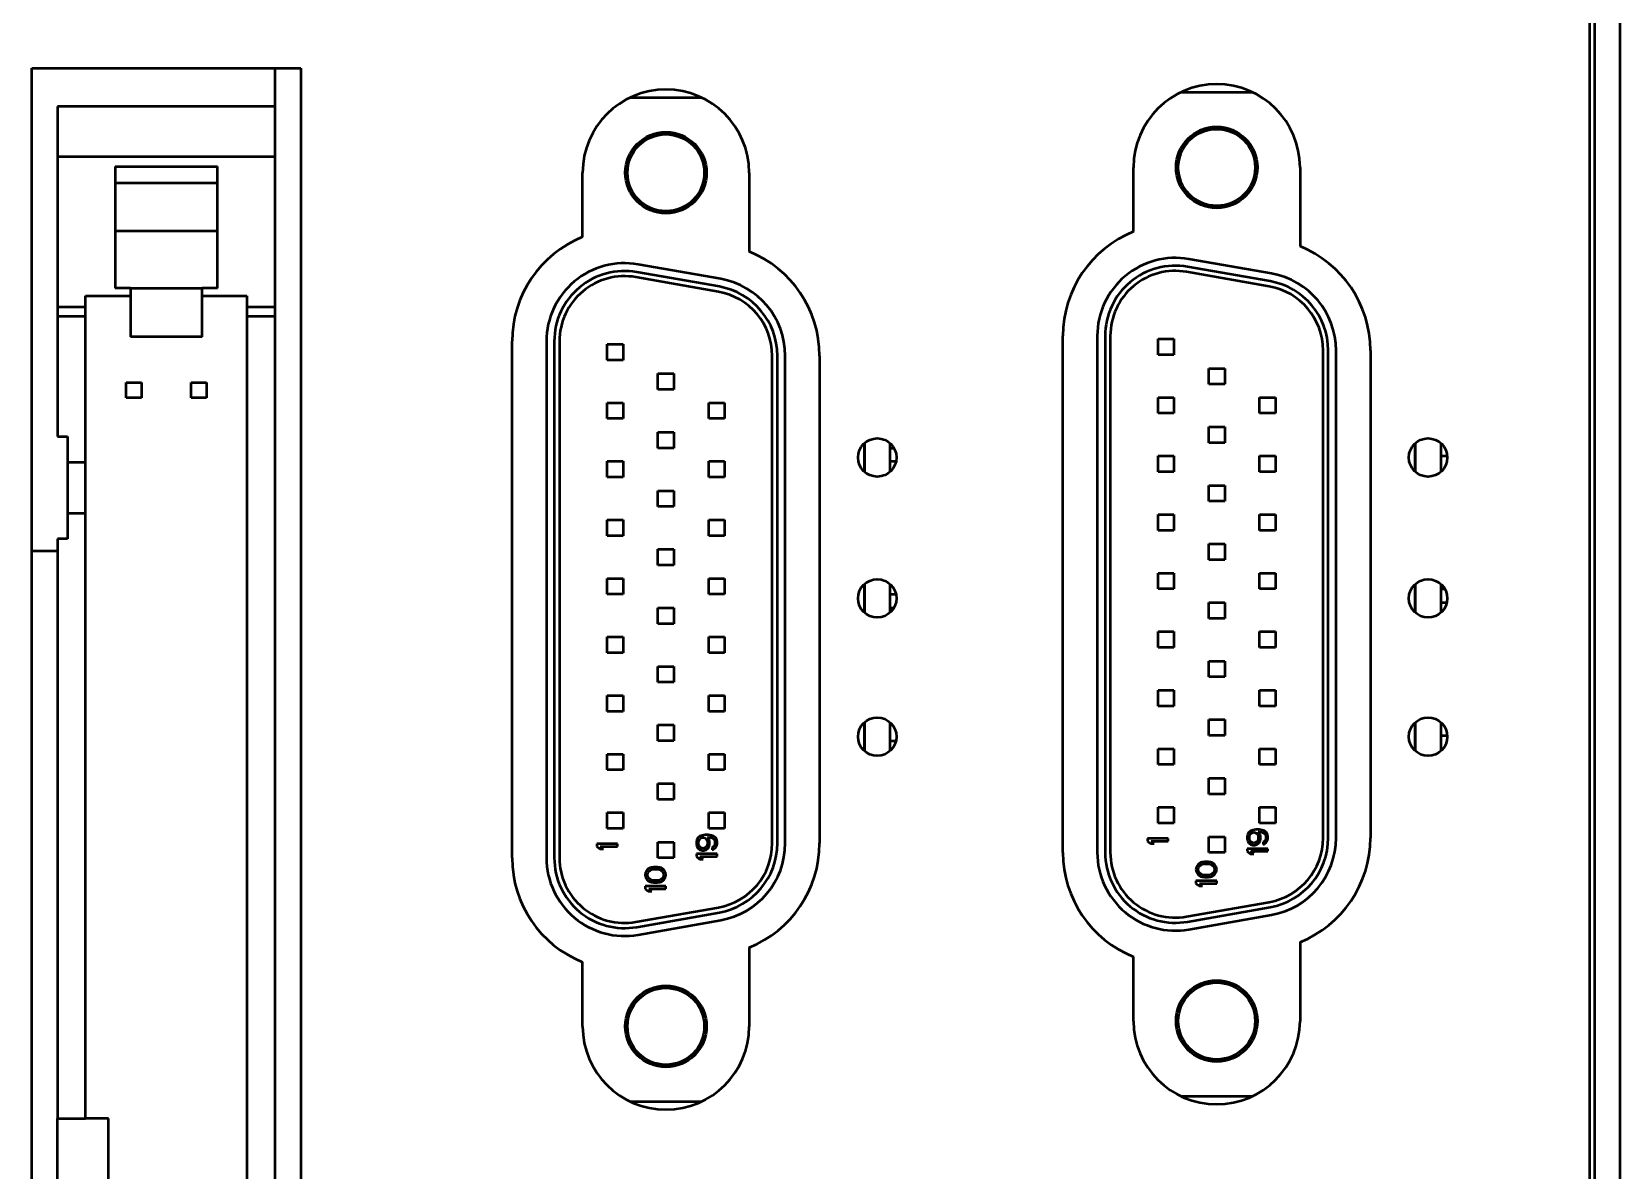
# Model space of a CAD drawing. Header units: millimetres. Extents: x 2117 to 4352, y 853 to 2102.
# Drawn here: x 2577.3 to 2639.3, y 1551.4 to 1595.8 of the extents above; entities that cross this region are included whole.
import ezdxf

# ---------------------------------------------------------------- set-up
doc = ezdxf.new("R2010")
doc.units = ezdxf.units.MM
doc.header["$LTSCALE"] = 1.8
doc.layers.add('외형선(ISO)', color=7, linetype='Continuous', lineweight=50)

msp = doc.modelspace()

# ---------------------------------------------------------------- linework, layer by layer
at = {"layer": '외형선(ISO)'}
for p, q in [((2638.263, 1663.043), (2638.263, 1525.543)), ((2639.263, 1525.543), (2639.263, 1663.043)), ((2638.063, 1662.043), (2638.063, 1526.543)), ((2577.263, 1594.393), (2587.763, 1594.393)), ((2577.263, 1508.293), (2577.263, 1594.393)), ((2586.763, 1592.893), (2586.763, 1594.393)), ((2587.763, 1594.393), (2587.763, 1508.293)), ((2622.116, 1593.451), (2624.913, 1593.451)), ((2586.763, 1592.893), (2578.263, 1592.893)), ((2578.263, 1592.893), (2578.263, 1590.937)), ((2586.763, 1590.937), (2586.763, 1592.893)), ((2600.616, 1593.243), (2603.413, 1593.243)), ((2586.763, 1590.937), (2578.263, 1590.937)), ((2578.263, 1590.937), (2578.263, 1585.058)), ((2586.763, 1585.058), (2586.763, 1590.937)), ((2580.513, 1590.554), (2580.513, 1589.903)), ((2580.513, 1590.554), (2584.513, 1590.554)), ((2584.513, 1589.903), (2584.513, 1590.554)), ((2598.764, 1587.802), (2598.764, 1590.31)), ((2605.264, 1590.31), (2605.264, 1587.231)), ((2620.264, 1588.01), (2620.264, 1590.517)), ((2626.764, 1590.517), (2626.764, 1587.439)), ((2584.513, 1589.903), (2580.513, 1589.903)), ((2580.513, 1589.903), (2580.513, 1588.028)), ((2584.513, 1588.028), (2584.513, 1589.903)), ((2584.513, 1588.028), (2580.513, 1588.028)), ((2580.513, 1588.028), (2580.513, 1585.803)), ((2584.513, 1585.803), (2584.513, 1588.028)), ((2604.154, 1586.164), (2600.928, 1586.733)), ((2625.601, 1586.072), (2622.375, 1586.64)), ((2625.654, 1586.372), (2622.428, 1586.94)), ((2604.066, 1585.664), (2600.84, 1586.232)), ((2604.101, 1585.864), (2600.875, 1586.433)), ((2625.566, 1585.871), (2622.34, 1586.44)), ((2579.363, 1585.508), (2581.113, 1585.508)), ((2579.363, 1585.058), (2579.363, 1585.508)), ((2581.113, 1585.803), (2580.513, 1585.803)), ((2581.113, 1585.803), (2581.113, 1583.903)), ((2581.113, 1585.803), (2583.913, 1585.803)), ((2584.513, 1585.803), (2583.913, 1585.803)), ((2583.913, 1583.903), (2583.913, 1585.803)), ((2583.913, 1585.508), (2585.663, 1585.508)), ((2585.663, 1585.508), (2585.663, 1585.058)), ((2579.363, 1585.058), (2578.263, 1585.058)), ((2578.263, 1585.058), (2578.263, 1584.694)), ((2579.363, 1584.694), (2579.363, 1585.058)), ((2585.663, 1585.058), (2585.663, 1584.694)), ((2586.763, 1585.058), (2585.663, 1585.058)), ((2586.763, 1584.694), (2586.763, 1585.058)), ((2579.363, 1584.694), (2578.263, 1584.694)), ((2578.263, 1584.694), (2578.263, 1580.013)), ((2579.363, 1579.013), (2579.363, 1584.694)), ((2585.663, 1584.694), (2585.663, 1517.993)), ((2586.763, 1584.694), (2585.663, 1584.694)), ((2586.763, 1517.993), (2586.763, 1584.694)), ((2583.913, 1583.903), (2581.113, 1583.903)), ((2596.012, 1563.563), (2596.012, 1583.731)), ((2597.351, 1583.731), (2597.351, 1563.563)), ((2597.655, 1583.731), (2597.655, 1563.563)), ((2597.859, 1583.731), (2597.859, 1563.563)), ((2599.723, 1583.619), (2600.343, 1583.619)), ((2599.723, 1582.999), (2599.723, 1583.619)), ((2600.343, 1583.619), (2600.343, 1582.999)), ((2617.512, 1563.771), (2617.512, 1583.939)), ((2618.851, 1583.939), (2618.851, 1563.771)), ((2619.155, 1583.939), (2619.155, 1563.771)), ((2619.359, 1583.939), (2619.359, 1563.771)), ((2621.223, 1583.827), (2621.843, 1583.827)), ((2621.223, 1583.207), (2621.223, 1583.827)), ((2621.843, 1583.827), (2621.843, 1583.207)), ((2600.343, 1582.999), (2599.723, 1582.999)), ((2606.164, 1564.132), (2606.164, 1583.162)), ((2606.368, 1564.132), (2606.368, 1583.162)), ((2606.672, 1564.132), (2606.672, 1583.162)), ((2608.012, 1583.162), (2608.012, 1564.132)), ((2621.843, 1583.207), (2621.223, 1583.207)), ((2627.664, 1564.34), (2627.664, 1583.37)), ((2627.868, 1564.34), (2627.868, 1583.37)), ((2628.172, 1564.34), (2628.172, 1583.37)), ((2629.512, 1583.37), (2629.512, 1564.34)), ((2601.704, 1582.466), (2602.324, 1582.466)), ((2601.704, 1581.846), (2601.704, 1582.466)), ((2602.324, 1582.466), (2602.324, 1581.846)), ((2623.204, 1582.674), (2623.824, 1582.674)), ((2623.204, 1582.054), (2623.204, 1582.674)), ((2623.824, 1582.674), (2623.824, 1582.054)), ((2580.943, 1581.523), (2580.943, 1582.123)), ((2580.943, 1582.123), (2581.543, 1582.123)), ((2581.543, 1582.123), (2581.543, 1581.523)), ((2583.483, 1581.523), (2583.483, 1582.123)), ((2583.483, 1582.123), (2584.083, 1582.123)), ((2584.083, 1582.123), (2584.083, 1581.523)), ((2602.324, 1581.846), (2601.704, 1581.846)), ((2623.824, 1582.054), (2623.204, 1582.054)), ((2581.543, 1581.523), (2580.943, 1581.523)), ((2584.083, 1581.523), (2583.483, 1581.523)), ((2599.723, 1581.333), (2600.343, 1581.333)), ((2599.723, 1580.713), (2599.723, 1581.333)), ((2600.343, 1581.333), (2600.343, 1580.713)), ((2603.686, 1581.331), (2604.306, 1581.331)), ((2603.686, 1580.711), (2603.686, 1581.331)), ((2604.306, 1581.331), (2604.306, 1580.711)), ((2621.223, 1581.541), (2621.843, 1581.541)), ((2621.223, 1580.921), (2621.223, 1581.541)), ((2621.843, 1581.541), (2621.843, 1580.921)), ((2625.186, 1581.538), (2625.806, 1581.538)), ((2625.186, 1580.918), (2625.186, 1581.538)), ((2625.806, 1581.538), (2625.806, 1580.918)), ((2600.343, 1580.713), (2599.723, 1580.713)), ((2604.306, 1580.711), (2603.686, 1580.711)), ((2621.843, 1580.921), (2621.223, 1580.921)), ((2623.204, 1580.388), (2623.824, 1580.388)), ((2623.204, 1579.768), (2623.204, 1580.388)), ((2623.824, 1580.388), (2623.824, 1579.768)), ((2625.806, 1580.918), (2625.186, 1580.918)), ((2578.263, 1580.013), (2578.663, 1580.013)), ((2578.663, 1580.013), (2578.663, 1579.013)), ((2601.704, 1580.18), (2602.324, 1580.18)), ((2601.704, 1579.56), (2601.704, 1580.18)), ((2602.324, 1580.18), (2602.324, 1579.56)), ((2623.824, 1579.768), (2623.204, 1579.768)), ((2602.324, 1579.56), (2601.704, 1579.56)), ((2609.763, 1578.634), (2609.763, 1579.752)), ((2609.763, 1579.752), (2609.763, 1578.634)), ((2610.763, 1578.634), (2610.763, 1579.752)), ((2610.763, 1579.56), (2610.917, 1579.56)), ((2621.223, 1579.255), (2621.843, 1579.255)), ((2621.223, 1578.635), (2621.223, 1579.255)), ((2621.843, 1579.255), (2621.843, 1578.635)), ((2625.186, 1579.252), (2625.806, 1579.252)), ((2625.186, 1578.632), (2625.186, 1579.252)), ((2625.806, 1579.252), (2625.806, 1578.632)), ((2631.263, 1578.634), (2631.263, 1579.752)), ((2631.263, 1579.752), (2631.263, 1578.634)), ((2632.263, 1579.752), (2632.263, 1578.634)), ((2632.263, 1579.255), (2632.51, 1579.255)), ((2632.263, 1579.252), (2632.511, 1579.252)), ((2578.663, 1579.013), (2578.663, 1577.013)), ((2578.663, 1579.013), (2579.363, 1579.013)), ((2579.363, 1577.013), (2579.363, 1579.013)), ((2599.723, 1579.047), (2600.343, 1579.047)), ((2599.723, 1578.427), (2599.723, 1579.047)), ((2600.343, 1579.047), (2600.343, 1578.427)), ((2603.686, 1579.045), (2604.306, 1579.045)), ((2603.686, 1578.425), (2603.686, 1579.045)), ((2604.306, 1579.045), (2604.306, 1578.425)), ((2610.763, 1579.047), (2610.999, 1579.047)), ((2610.763, 1579.045), (2610.998, 1579.045)), ((2621.843, 1578.635), (2621.223, 1578.635)), ((2625.806, 1578.632), (2625.186, 1578.632)), ((2600.343, 1578.427), (2599.723, 1578.427)), ((2604.306, 1578.425), (2603.686, 1578.425)), ((2623.204, 1578.102), (2623.824, 1578.102)), ((2623.204, 1577.482), (2623.204, 1578.102)), ((2623.824, 1578.102), (2623.824, 1577.482)), ((2601.704, 1577.894), (2602.324, 1577.894)), ((2601.704, 1577.274), (2601.704, 1577.894)), ((2602.324, 1577.894), (2602.324, 1577.274)), ((2623.824, 1577.482), (2623.204, 1577.482)), ((2578.663, 1577.013), (2578.663, 1576.013)), ((2579.363, 1577.013), (2578.663, 1577.013)), ((2579.363, 1553.393), (2579.363, 1577.013)), ((2599.723, 1576.761), (2600.343, 1576.761)), ((2599.723, 1576.141), (2599.723, 1576.761)), ((2600.343, 1576.761), (2600.343, 1576.141)), ((2602.324, 1577.274), (2601.704, 1577.274)), ((2603.686, 1576.759), (2604.306, 1576.759)), ((2603.686, 1576.139), (2603.686, 1576.759)), ((2604.306, 1576.759), (2604.306, 1576.139)), ((2621.223, 1576.969), (2621.843, 1576.969)), ((2621.223, 1576.349), (2621.223, 1576.969)), ((2621.843, 1576.969), (2621.843, 1576.349)), ((2625.186, 1576.966), (2625.806, 1576.966)), ((2625.186, 1576.346), (2625.186, 1576.966)), ((2625.806, 1576.966), (2625.806, 1576.346)), ((2600.343, 1576.141), (2599.723, 1576.141)), ((2604.306, 1576.139), (2603.686, 1576.139)), ((2621.843, 1576.349), (2621.223, 1576.349)), ((2625.806, 1576.346), (2625.186, 1576.346)), ((2577.263, 1575.543), (2578.263, 1575.543)), ((2578.663, 1576.013), (2578.263, 1576.013)), ((2578.263, 1576.013), (2578.263, 1553.393)), ((2601.704, 1575.608), (2602.324, 1575.608)), ((2601.704, 1574.988), (2601.704, 1575.608)), ((2602.324, 1575.608), (2602.324, 1574.988)), ((2623.204, 1575.816), (2623.824, 1575.816)), ((2623.204, 1575.196), (2623.204, 1575.816)), ((2623.824, 1575.816), (2623.824, 1575.196)), ((2602.324, 1574.988), (2601.704, 1574.988)), ((2623.824, 1575.196), (2623.204, 1575.196)), ((2599.723, 1574.475), (2600.343, 1574.475)), ((2599.723, 1573.855), (2599.723, 1574.475)), ((2600.343, 1574.475), (2600.343, 1573.855)), ((2603.686, 1574.473), (2604.306, 1574.473)), ((2603.686, 1573.853), (2603.686, 1574.473)), ((2604.306, 1574.473), (2604.306, 1573.853)), ((2609.763, 1573.134), (2609.763, 1574.252)), ((2609.763, 1574.252), (2609.763, 1573.134)), ((2610.763, 1573.134), (2610.763, 1574.252)), ((2621.223, 1574.683), (2621.843, 1574.683)), ((2621.223, 1574.063), (2621.223, 1574.683)), ((2621.843, 1574.683), (2621.843, 1574.063)), ((2625.186, 1574.68), (2625.806, 1574.68)), ((2625.186, 1574.06), (2625.186, 1574.68)), ((2625.806, 1574.68), (2625.806, 1574.06)), ((2631.263, 1573.134), (2631.263, 1574.252)), ((2631.263, 1574.252), (2631.263, 1573.134)), ((2632.263, 1574.252), (2632.263, 1573.134)), ((2600.343, 1573.855), (2599.723, 1573.855)), ((2604.306, 1573.853), (2603.686, 1573.853)), ((2610.763, 1573.853), (2610.996, 1573.853)), ((2621.843, 1574.063), (2621.223, 1574.063)), ((2625.806, 1574.06), (2625.186, 1574.06)), ((2632.263, 1574.06), (2632.417, 1574.06)), ((2601.704, 1573.322), (2602.324, 1573.322)), ((2601.704, 1572.702), (2601.704, 1573.322)), ((2602.324, 1573.322), (2602.324, 1572.702)), ((2610.763, 1573.322), (2610.915, 1573.322)), ((2623.204, 1573.53), (2623.824, 1573.53)), ((2623.204, 1572.91), (2623.204, 1573.53)), ((2623.824, 1573.53), (2623.824, 1572.91)), ((2632.263, 1573.53), (2632.495, 1573.53)), ((2602.324, 1572.702), (2601.704, 1572.702)), ((2621.223, 1572.397), (2621.843, 1572.397)), ((2621.223, 1571.777), (2621.223, 1572.397)), ((2621.843, 1572.397), (2621.843, 1571.777)), ((2623.824, 1572.91), (2623.204, 1572.91)), ((2625.186, 1572.394), (2625.806, 1572.394)), ((2625.186, 1571.774), (2625.186, 1572.394)), ((2625.806, 1572.394), (2625.806, 1571.774)), ((2599.723, 1572.189), (2600.343, 1572.189)), ((2599.723, 1571.569), (2599.723, 1572.189)), ((2600.343, 1572.189), (2600.343, 1571.569)), ((2603.686, 1572.187), (2604.306, 1572.187)), ((2603.686, 1571.567), (2603.686, 1572.187)), ((2604.306, 1572.187), (2604.306, 1571.567)), ((2621.843, 1571.777), (2621.223, 1571.777)), ((2625.806, 1571.774), (2625.186, 1571.774)), ((2600.343, 1571.569), (2599.723, 1571.569)), ((2604.306, 1571.567), (2603.686, 1571.567)), ((2623.204, 1571.244), (2623.824, 1571.244)), ((2623.204, 1570.624), (2623.204, 1571.244)), ((2623.824, 1571.244), (2623.824, 1570.624)), ((2601.704, 1571.036), (2602.324, 1571.036)), ((2601.704, 1570.416), (2601.704, 1571.036)), ((2602.324, 1571.036), (2602.324, 1570.416)), ((2623.824, 1570.624), (2623.204, 1570.624)), ((2599.723, 1569.903), (2600.343, 1569.903)), ((2599.723, 1569.283), (2599.723, 1569.903)), ((2600.343, 1569.903), (2600.343, 1569.283)), ((2602.324, 1570.416), (2601.704, 1570.416)), ((2603.686, 1569.901), (2604.306, 1569.901)), ((2603.686, 1569.281), (2603.686, 1569.901)), ((2604.306, 1569.901), (2604.306, 1569.281)), ((2621.223, 1570.111), (2621.843, 1570.111)), ((2621.223, 1569.491), (2621.223, 1570.111)), ((2621.843, 1570.111), (2621.843, 1569.491)), ((2625.186, 1570.108), (2625.806, 1570.108)), ((2625.186, 1569.488), (2625.186, 1570.108)), ((2625.806, 1570.108), (2625.806, 1569.488)), ((2600.343, 1569.283), (2599.723, 1569.283)), ((2604.306, 1569.281), (2603.686, 1569.281)), ((2621.843, 1569.491), (2621.223, 1569.491)), ((2625.806, 1569.488), (2625.186, 1569.488)), ((2601.704, 1568.75), (2602.324, 1568.75)), ((2601.704, 1568.13), (2601.704, 1568.75)), ((2602.324, 1568.75), (2602.324, 1568.13)), ((2609.763, 1567.734), (2609.763, 1568.852)), ((2609.763, 1568.852), (2609.763, 1567.734)), ((2610.763, 1567.734), (2610.763, 1568.852)), ((2610.763, 1568.75), (2610.858, 1568.75)), ((2623.204, 1568.958), (2623.824, 1568.958)), ((2623.204, 1568.338), (2623.204, 1568.958)), ((2623.824, 1568.958), (2623.824, 1568.338)), ((2631.263, 1567.734), (2631.263, 1568.852)), ((2631.263, 1568.852), (2631.263, 1567.734)), ((2632.263, 1568.852), (2632.263, 1567.734)), ((2602.324, 1568.13), (2601.704, 1568.13)), ((2610.763, 1568.13), (2610.995, 1568.13)), ((2623.824, 1568.338), (2623.204, 1568.338)), ((2632.263, 1568.338), (2632.512, 1568.338)), ((2599.723, 1567.617), (2600.343, 1567.617)), ((2599.723, 1566.997), (2599.723, 1567.617)), ((2600.343, 1567.617), (2600.343, 1566.997)), ((2603.686, 1567.615), (2604.306, 1567.615)), ((2603.686, 1566.995), (2603.686, 1567.615)), ((2604.306, 1567.615), (2604.306, 1566.995)), ((2621.223, 1567.825), (2621.843, 1567.825)), ((2621.223, 1567.205), (2621.223, 1567.825)), ((2621.843, 1567.825), (2621.843, 1567.205)), ((2625.186, 1567.822), (2625.806, 1567.822)), ((2625.186, 1567.202), (2625.186, 1567.822)), ((2625.806, 1567.822), (2625.806, 1567.202)), ((2632.263, 1567.825), (2632.349, 1567.825)), ((2632.263, 1567.822), (2632.347, 1567.822)), ((2600.343, 1566.997), (2599.723, 1566.997)), ((2604.306, 1566.995), (2603.686, 1566.995)), ((2621.843, 1567.205), (2621.223, 1567.205)), ((2625.806, 1567.202), (2625.186, 1567.202)), ((2601.704, 1566.464), (2602.324, 1566.464)), ((2601.704, 1565.844), (2601.704, 1566.464)), ((2602.324, 1566.464), (2602.324, 1565.844)), ((2623.204, 1566.672), (2623.824, 1566.672)), ((2623.204, 1566.052), (2623.204, 1566.672)), ((2623.824, 1566.672), (2623.824, 1566.052)), ((2602.324, 1565.844), (2601.704, 1565.844)), ((2621.223, 1565.539), (2621.843, 1565.539)), ((2621.223, 1564.919), (2621.223, 1565.539)), ((2621.843, 1565.539), (2621.843, 1564.919)), ((2623.824, 1566.052), (2623.204, 1566.052)), ((2625.186, 1565.536), (2625.806, 1565.536)), ((2625.186, 1564.916), (2625.186, 1565.536)), ((2625.806, 1565.536), (2625.806, 1564.916)), ((2599.723, 1565.331), (2600.343, 1565.331)), ((2599.723, 1564.711), (2599.723, 1565.331)), ((2600.343, 1565.331), (2600.343, 1564.711)), ((2603.686, 1565.329), (2604.306, 1565.329)), ((2603.686, 1564.709), (2603.686, 1565.329)), ((2604.306, 1565.329), (2604.306, 1564.709)), ((2621.843, 1564.919), (2621.223, 1564.919)), ((2625.806, 1564.916), (2625.186, 1564.916)), ((2600.343, 1564.711), (2599.723, 1564.711)), ((2603.222, 1564.271), (2603.204, 1564.186)), ((2603.273, 1564.355), (2603.222, 1564.271)), ((2603.342, 1564.406), (2603.273, 1564.355)), ((2603.308, 1564.254), (2603.342, 1564.304)), ((2603.429, 1564.439), (2603.342, 1564.406)), ((2603.342, 1564.304), (2603.394, 1564.338)), ((2603.394, 1564.338), (2603.446, 1564.355)), ((2603.549, 1564.456), (2603.429, 1564.439)), ((2603.446, 1564.355), (2603.48, 1564.355)), ((2603.48, 1564.355), (2603.532, 1564.338)), ((2603.532, 1564.338), (2603.584, 1564.304)), ((2603.67, 1564.456), (2603.549, 1564.456)), ((2603.584, 1564.304), (2603.618, 1564.254)), ((2603.704, 1564.271), (2603.635, 1564.372)), ((2603.635, 1564.372), (2603.67, 1564.372)), ((2603.79, 1564.439), (2603.67, 1564.456)), ((2603.67, 1564.372), (2603.773, 1564.355)), ((2604.306, 1564.709), (2603.686, 1564.709)), ((2603.722, 1564.186), (2603.704, 1564.271)), ((2603.773, 1564.355), (2603.825, 1564.338)), ((2603.877, 1564.406), (2603.79, 1564.439)), ((2603.825, 1564.338), (2603.877, 1564.304)), ((2603.946, 1564.355), (2603.877, 1564.406)), ((2603.877, 1564.304), (2603.911, 1564.254)), ((2603.997, 1564.271), (2603.946, 1564.355)), ((2604.014, 1564.186), (2603.997, 1564.271)), ((2621.624, 1564.321), (2620.814, 1564.321)), ((2620.814, 1564.321), (2620.814, 1564.22)), ((2621.624, 1564.22), (2621.624, 1564.321)), ((2623.204, 1564.386), (2623.824, 1564.386)), ((2623.204, 1563.766), (2623.204, 1564.386)), ((2623.824, 1564.386), (2623.824, 1563.766)), ((2624.722, 1564.478), (2624.704, 1564.394)), ((2624.704, 1564.394), (2624.704, 1564.31)), ((2624.704, 1564.31), (2624.722, 1564.225)), ((2624.773, 1564.563), (2624.722, 1564.478)), ((2624.842, 1564.613), (2624.773, 1564.563)), ((2624.791, 1564.411), (2624.808, 1564.461)), ((2624.791, 1564.293), (2624.791, 1564.411)), ((2624.808, 1564.242), (2624.791, 1564.293)), ((2624.808, 1564.461), (2624.842, 1564.512)), ((2624.929, 1564.647), (2624.842, 1564.613)), ((2624.842, 1564.512), (2624.894, 1564.546)), ((2624.894, 1564.546), (2624.946, 1564.563)), ((2625.049, 1564.664), (2624.929, 1564.647)), ((2624.946, 1564.563), (2624.98, 1564.563)), ((2624.98, 1564.563), (2625.032, 1564.546)), ((2625.032, 1564.546), (2625.084, 1564.512)), ((2625.17, 1564.664), (2625.049, 1564.664)), ((2625.084, 1564.512), (2625.118, 1564.461)), ((2625.118, 1564.461), (2625.135, 1564.411)), ((2625.135, 1564.293), (2625.118, 1564.242)), ((2625.204, 1564.478), (2625.135, 1564.58)), ((2625.135, 1564.58), (2625.17, 1564.58)), ((2625.135, 1564.411), (2625.135, 1564.293)), ((2625.29, 1564.647), (2625.17, 1564.664)), ((2625.17, 1564.58), (2625.273, 1564.563)), ((2625.222, 1564.394), (2625.204, 1564.478)), ((2625.204, 1564.225), (2625.222, 1564.31)), ((2625.222, 1564.31), (2625.222, 1564.394)), ((2625.273, 1564.563), (2625.325, 1564.546)), ((2625.377, 1564.613), (2625.29, 1564.647)), ((2625.325, 1564.546), (2625.377, 1564.512)), ((2625.446, 1564.563), (2625.377, 1564.613)), ((2625.377, 1564.512), (2625.411, 1564.461)), ((2625.411, 1564.461), (2625.428, 1564.411)), ((2625.428, 1564.31), (2625.411, 1564.259)), ((2625.428, 1564.411), (2625.428, 1564.31)), ((2625.497, 1564.478), (2625.446, 1564.563)), ((2625.514, 1564.394), (2625.497, 1564.478)), ((2625.497, 1564.242), (2625.514, 1564.326)), ((2625.514, 1564.326), (2625.514, 1564.394)), ((2600.124, 1564.114), (2599.314, 1564.114)), ((2599.314, 1564.114), (2599.314, 1564.012)), ((2599.314, 1564.012), (2599.435, 1563.911)), ((2599.435, 1563.911), (2599.573, 1563.911)), ((2599.452, 1564.012), (2600.124, 1564.012)), ((2599.573, 1563.911), (2599.452, 1564.012)), ((2600.124, 1564.012), (2600.124, 1564.114)), ((2601.704, 1564.178), (2602.324, 1564.178)), ((2601.704, 1563.558), (2601.704, 1564.178)), ((2602.324, 1564.178), (2602.324, 1563.558)), ((2603.204, 1564.186), (2603.204, 1564.102)), ((2603.204, 1564.102), (2603.222, 1564.017)), ((2603.204, 1563.714), (2603.204, 1563.612)), ((2604.014, 1563.714), (2603.204, 1563.714)), ((2603.222, 1564.017), (2603.273, 1563.933)), ((2603.273, 1563.933), (2603.342, 1563.882)), ((2603.291, 1564.203), (2603.308, 1564.254)), ((2603.291, 1564.085), (2603.291, 1564.203)), ((2603.308, 1564.034), (2603.291, 1564.085)), ((2603.342, 1563.984), (2603.308, 1564.034)), ((2603.394, 1563.95), (2603.342, 1563.984)), ((2603.342, 1563.882), (2603.429, 1563.849)), ((2603.446, 1563.933), (2603.394, 1563.95)), ((2603.429, 1563.849), (2603.497, 1563.849)), ((2603.48, 1563.933), (2603.446, 1563.933)), ((2603.532, 1563.95), (2603.48, 1563.933)), ((2603.497, 1563.849), (2603.584, 1563.882)), ((2603.584, 1563.984), (2603.532, 1563.95)), ((2603.618, 1564.034), (2603.584, 1563.984)), ((2603.584, 1563.882), (2603.653, 1563.933)), ((2603.618, 1564.254), (2603.635, 1564.203)), ((2603.635, 1564.085), (2603.618, 1564.034)), ((2603.635, 1564.203), (2603.635, 1564.085)), ((2603.653, 1563.933), (2603.704, 1564.017)), ((2603.704, 1564.017), (2603.722, 1564.102)), ((2603.722, 1564.102), (2603.722, 1564.186)), ((2603.877, 1564.001), (2603.825, 1563.967)), ((2603.825, 1563.967), (2603.825, 1563.882)), ((2603.825, 1563.882), (2603.877, 1563.899)), ((2603.911, 1564.051), (2603.877, 1564.001)), ((2603.877, 1563.899), (2603.946, 1563.95)), ((2603.911, 1564.254), (2603.928, 1564.203)), ((2603.928, 1564.102), (2603.911, 1564.051)), ((2603.928, 1564.203), (2603.928, 1564.102)), ((2603.946, 1563.95), (2603.997, 1564.034)), ((2603.997, 1564.034), (2604.014, 1564.119)), ((2604.014, 1564.119), (2604.014, 1564.186)), ((2604.014, 1563.612), (2604.014, 1563.714)), ((2620.814, 1564.22), (2620.935, 1564.119)), ((2620.935, 1564.119), (2621.073, 1564.119)), ((2620.952, 1564.22), (2621.624, 1564.22)), ((2621.073, 1564.119), (2620.952, 1564.22)), ((2623.824, 1563.766), (2623.204, 1563.766)), ((2624.704, 1563.921), (2624.704, 1563.82)), ((2625.514, 1563.921), (2624.704, 1563.921)), ((2624.704, 1563.82), (2624.825, 1563.719)), ((2624.722, 1564.225), (2624.773, 1564.141)), ((2624.773, 1564.141), (2624.842, 1564.09)), ((2624.842, 1564.191), (2624.808, 1564.242)), ((2624.825, 1563.719), (2624.963, 1563.719)), ((2624.894, 1564.158), (2624.842, 1564.191)), ((2624.842, 1564.09), (2624.929, 1564.056)), ((2624.963, 1563.719), (2624.842, 1563.82)), ((2624.842, 1563.82), (2625.514, 1563.82)), ((2624.946, 1564.141), (2624.894, 1564.158)), ((2624.929, 1564.056), (2624.997, 1564.056)), ((2624.98, 1564.141), (2624.946, 1564.141)), ((2625.032, 1564.158), (2624.98, 1564.141)), ((2624.997, 1564.056), (2625.084, 1564.09)), ((2625.084, 1564.191), (2625.032, 1564.158)), ((2625.118, 1564.242), (2625.084, 1564.191)), ((2625.084, 1564.09), (2625.153, 1564.141)), ((2625.153, 1564.141), (2625.204, 1564.225)), ((2625.377, 1564.208), (2625.325, 1564.175)), ((2625.325, 1564.175), (2625.325, 1564.09)), ((2625.325, 1564.09), (2625.377, 1564.107)), ((2625.411, 1564.259), (2625.377, 1564.208)), ((2625.377, 1564.107), (2625.446, 1564.158)), ((2625.446, 1564.158), (2625.497, 1564.242)), ((2625.514, 1563.82), (2625.514, 1563.921)), ((2601.273, 1563.085), (2601.222, 1563.001)), ((2601.325, 1563.136), (2601.273, 1563.085)), ((2601.308, 1562.984), (2601.342, 1563.034)), ((2601.394, 1563.169), (2601.325, 1563.136)), ((2601.342, 1563.034), (2601.446, 1563.102)), ((2601.446, 1563.186), (2601.394, 1563.169)), ((2601.532, 1563.203), (2601.446, 1563.186)), ((2601.446, 1563.102), (2601.549, 1563.119)), ((2601.687, 1563.203), (2601.532, 1563.203)), ((2601.549, 1563.119), (2601.67, 1563.119)), ((2601.67, 1563.119), (2601.773, 1563.102)), ((2601.773, 1563.186), (2601.687, 1563.203)), ((2602.324, 1563.558), (2601.704, 1563.558)), ((2601.825, 1563.169), (2601.773, 1563.186)), ((2601.773, 1563.102), (2601.877, 1563.034)), ((2601.894, 1563.136), (2601.825, 1563.169)), ((2601.877, 1563.034), (2601.911, 1562.984)), ((2601.946, 1563.085), (2601.894, 1563.136)), ((2601.997, 1563.001), (2601.946, 1563.085)), ((2603.204, 1563.612), (2603.325, 1563.511)), ((2603.325, 1563.511), (2603.463, 1563.511)), ((2603.463, 1563.511), (2603.342, 1563.612)), ((2603.342, 1563.612), (2604.014, 1563.612)), ((2622.722, 1563.208), (2622.704, 1563.107)), ((2622.704, 1563.107), (2622.722, 1563.006)), ((2622.773, 1563.293), (2622.722, 1563.208)), ((2622.825, 1563.343), (2622.773, 1563.293)), ((2622.791, 1563.107), (2622.808, 1563.192)), ((2622.808, 1563.023), (2622.791, 1563.107)), ((2622.808, 1563.192), (2622.842, 1563.242)), ((2622.842, 1562.972), (2622.808, 1563.023)), ((2622.894, 1563.377), (2622.825, 1563.343)), ((2622.842, 1563.242), (2622.946, 1563.31)), ((2622.946, 1563.394), (2622.894, 1563.377)), ((2623.032, 1563.411), (2622.946, 1563.394)), ((2622.946, 1563.31), (2623.049, 1563.327)), ((2623.187, 1563.411), (2623.032, 1563.411)), ((2623.049, 1563.327), (2623.17, 1563.327)), ((2623.17, 1563.327), (2623.273, 1563.31)), ((2623.273, 1563.394), (2623.187, 1563.411)), ((2623.325, 1563.377), (2623.273, 1563.394)), ((2623.273, 1563.31), (2623.377, 1563.242)), ((2623.394, 1563.343), (2623.325, 1563.377)), ((2623.377, 1563.242), (2623.411, 1563.192)), ((2623.411, 1563.023), (2623.377, 1562.972)), ((2623.446, 1563.293), (2623.394, 1563.343)), ((2623.411, 1563.192), (2623.428, 1563.107)), ((2623.428, 1563.107), (2623.411, 1563.023)), ((2623.497, 1563.208), (2623.446, 1563.293)), ((2623.514, 1563.107), (2623.497, 1563.208)), ((2623.497, 1563.006), (2623.514, 1563.107)), ((2601.222, 1563.001), (2601.204, 1562.899)), ((2601.204, 1562.899), (2601.222, 1562.798)), ((2601.204, 1562.461), (2601.204, 1562.359)), ((2602.014, 1562.461), (2601.204, 1562.461)), ((2601.222, 1562.798), (2601.273, 1562.714)), ((2601.273, 1562.714), (2601.325, 1562.663)), ((2601.291, 1562.899), (2601.308, 1562.984)), ((2601.308, 1562.815), (2601.291, 1562.899)), ((2601.342, 1562.764), (2601.308, 1562.815)), ((2601.325, 1562.663), (2601.394, 1562.629)), ((2601.446, 1562.697), (2601.342, 1562.764)), ((2601.394, 1562.629), (2601.446, 1562.613)), ((2601.549, 1562.68), (2601.446, 1562.697)), ((2601.446, 1562.613), (2601.532, 1562.596)), ((2601.532, 1562.596), (2601.687, 1562.596)), ((2601.67, 1562.68), (2601.549, 1562.68)), ((2601.773, 1562.697), (2601.67, 1562.68)), ((2601.687, 1562.596), (2601.773, 1562.613)), ((2601.877, 1562.764), (2601.773, 1562.697)), ((2601.773, 1562.613), (2601.825, 1562.629)), ((2601.825, 1562.629), (2601.894, 1562.663)), ((2601.911, 1562.815), (2601.877, 1562.764)), ((2601.894, 1562.663), (2601.946, 1562.714)), ((2601.911, 1562.984), (2601.928, 1562.899)), ((2601.928, 1562.899), (2601.911, 1562.815)), ((2601.946, 1562.714), (2601.997, 1562.798)), ((2602.014, 1562.899), (2601.997, 1563.001)), ((2601.997, 1562.798), (2602.014, 1562.899)), ((2602.014, 1562.359), (2602.014, 1562.461)), ((2622.704, 1562.668), (2622.704, 1562.567)), ((2623.514, 1562.668), (2622.704, 1562.668)), ((2622.704, 1562.567), (2622.825, 1562.466)), ((2622.722, 1563.006), (2622.773, 1562.922)), ((2622.773, 1562.922), (2622.825, 1562.871)), ((2622.825, 1562.871), (2622.894, 1562.837)), ((2622.825, 1562.466), (2622.963, 1562.466)), ((2622.946, 1562.905), (2622.842, 1562.972)), ((2622.963, 1562.466), (2622.842, 1562.567)), ((2622.842, 1562.567), (2623.514, 1562.567)), ((2622.894, 1562.837), (2622.946, 1562.82)), ((2623.049, 1562.888), (2622.946, 1562.905)), ((2622.946, 1562.82), (2623.032, 1562.803)), ((2623.032, 1562.803), (2623.187, 1562.803)), ((2623.17, 1562.888), (2623.049, 1562.888)), ((2623.273, 1562.905), (2623.17, 1562.888)), ((2623.187, 1562.803), (2623.273, 1562.82)), ((2623.377, 1562.972), (2623.273, 1562.905)), ((2623.273, 1562.82), (2623.325, 1562.837)), ((2623.325, 1562.837), (2623.394, 1562.871)), ((2623.394, 1562.871), (2623.446, 1562.922)), ((2623.446, 1562.922), (2623.497, 1563.006)), ((2623.514, 1562.567), (2623.514, 1562.668)), ((2601.204, 1562.359), (2601.325, 1562.258)), ((2601.325, 1562.258), (2601.463, 1562.258)), ((2601.463, 1562.258), (2601.342, 1562.359)), ((2601.342, 1562.359), (2602.014, 1562.359)), ((2622.34, 1561.27), (2625.566, 1561.839)), ((2600.84, 1561.062), (2604.066, 1561.631)), ((2600.875, 1560.862), (2604.101, 1561.431)), ((2622.375, 1561.07), (2625.601, 1561.638)), ((2622.428, 1560.77), (2625.654, 1561.338)), ((2600.928, 1560.562), (2604.154, 1561.131)), ((2605.264, 1560.063), (2605.264, 1556.985)), ((2626.764, 1560.271), (2626.764, 1557.193)), ((2598.764, 1556.985), (2598.764, 1559.492)), ((2620.264, 1557.193), (2620.264, 1559.7)), ((2600.616, 1554.051), (2603.413, 1554.051)), ((2622.116, 1554.259), (2624.913, 1554.259)), ((2578.263, 1549.293), (2578.263, 1553.393)), ((2578.263, 1553.393), (2579.363, 1553.393)), ((2580.263, 1553.393), (2579.363, 1553.393)), ((2580.263, 1549.293), (2580.263, 1553.393))]:
    msp.add_line(p, q, dxfattribs=at)
for centre, radius in [((2602.014, 1590.31), 1.588), ((2602.014, 1590.31), 1.5), ((2623.514, 1590.517), 1.588), ((2623.514, 1590.517), 1.5), ((2610.263, 1579.193), 0.75), ((2631.763, 1579.193), 0.75), ((2610.263, 1573.693), 0.75), ((2631.763, 1573.693), 0.75), ((2610.263, 1568.293), 0.75), ((2631.763, 1568.293), 0.75), ((2623.514, 1557.193), 1.588), ((2623.514, 1557.193), 1.5), ((2602.014, 1556.985), 1.588), ((2602.014, 1556.985), 1.5)]:
    msp.add_circle(centre, radius, dxfattribs=at)
for centre, radius, start, end in [((2602.014, 1590.31), 3.25, 0, 180), ((2623.514, 1590.517), 3.25, 0, 180), ((2621.899, 1583.939), 4.387, 111.86996, 180), ((2600.399, 1583.731), 4.387, 111.86996, 180), ((2603.624, 1583.162), 4.387, 0, 68.0484), ((2625.124, 1583.37), 4.387, 0, 68.0484), ((2600.399, 1583.731), 3.048, 80, 180), ((2621.899, 1583.939), 3.048, 80, 180), ((2621.899, 1583.939), 2.743, 80, 180), ((2600.399, 1583.731), 2.743, 80, 180), ((2600.399, 1583.731), 2.54, 80, 180), ((2603.624, 1583.162), 3.048, 0, 80), ((2621.899, 1583.939), 2.54, 80, 180), ((2625.124, 1583.37), 2.743, 0, 80), ((2625.124, 1583.37), 3.048, 0, 80), ((2603.624, 1583.162), 2.54, 0, 80), ((2603.624, 1583.162), 2.743, 0, 80), ((2625.124, 1583.37), 2.54, 0, 80), ((2625.124, 1564.34), 2.54, 280, 0), ((2625.124, 1564.34), 2.743, 280, 0), ((2625.124, 1564.34), 3.048, 280, 0), ((2625.124, 1564.34), 4.387, 291.9516, 0), ((2603.624, 1564.132), 2.54, 280, 0), ((2603.624, 1564.132), 2.743, 280, 0), ((2603.624, 1564.132), 3.048, 280, 0), ((2603.624, 1564.132), 4.387, 291.9516, 0), ((2621.899, 1563.771), 4.387, 180, 248.13004), ((2621.899, 1563.771), 3.048, 180, 280), ((2621.899, 1563.771), 2.743, 180, 280), ((2621.899, 1563.771), 2.54, 180, 280), ((2600.399, 1563.563), 4.387, 180, 248.13004), ((2600.399, 1563.563), 3.048, 180, 280), ((2600.399, 1563.563), 2.743, 180, 280), ((2600.399, 1563.563), 2.54, 180, 280), ((2602.014, 1556.985), 3.25, 180, 0), ((2623.514, 1557.193), 3.25, 180, 0)]:
    msp.add_arc(centre, radius, start, end, dxfattribs=at)

doc.saveas('drawing.dxf')
